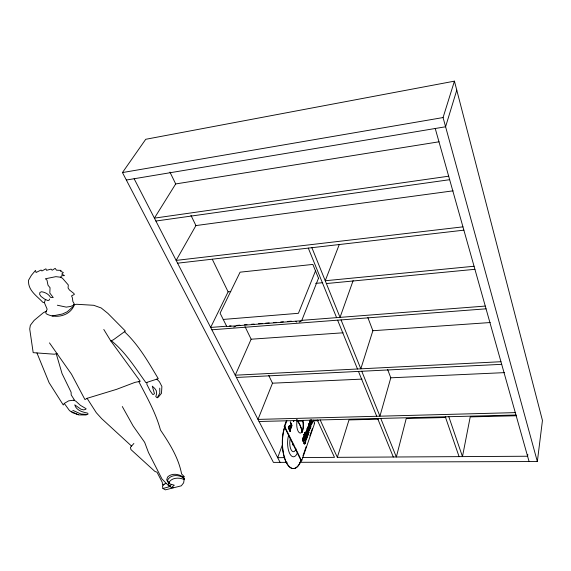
<?xml version="1.0" encoding="UTF-8"?>
<svg xmlns="http://www.w3.org/2000/svg" width="571" height="571" viewBox="0 0 571 571"><rect width="100%" height="100%" fill="white"/><g stroke="black" fill="none" stroke-linecap="round" stroke-linejoin="round"><path stroke-width="0.86" d="M184.155 479.49L184.247 478.698C180.036 474.38 170.322 474.187 167.589 480.204L168.809 485.107L171.321 487.684L174.291 485.186L170.144 484.015L169.373 483.344L169.38 481.696C172.777 477.349 179.472 477.506 184.155 479.49L183.641 482.816L181.314 485.821L165.397 489.847L162.928 488.49L162.499 486.321L164.141 484.165L166.318 483.394M103.801 329.474L110.788 340.923L113.393 339.788L124.478 331.73C138.796 345.048 148.396 362.15 158.274 378.673L146.911 382.37L146.883 384.376L150.03 390.635L152.593 394.333L153.463 394.447L154.463 393.704L152.279 386.153L154.82 388.53L156.261 390.678L156.661 393.633L155.783 396.609L157.225 397.837L159.809 393.183L159.744 388.159M299.661 462.303L537.347 461.532L542.45 420.463L454.437 81.153L145.733 139.288L122.451 172.563L273.423 462.389L287.213 462.346M527.825 454.502L527.59 456.236L337.333 457.335L320.174 419.949M310.76 426.965L310.453 427.972M57.343 305.221L66.265 307.127L70.361 306.506L73.331 305.364L74.13 303.529L72.91 301.638L72.317 297.591L71.539 295.885L74.316 294.458L73.973 293.53L69.448 289.997L68.077 287.984L68.306 284.958L62.517 278.305L60.726 277.235L55.844 276.664L45.395 278.776L46.993 280.14L47.993 285.2L50.048 287.727L49.82 293.051L53.231 297.555L50.562 297.384C48.749 294.129 45.152 292.288 41.562 291.724L39.92 292.466L39.57 294.215L40.976 296.406L44.581 299.076L47.864 300.546L49.092 300.182L49.577 299.033M310.76 426.951A1.977 0.807 88.4 0 0 310.767 425.673L310.403 424.774L310.617 425.673A1.977 0.807 88.4 0 1 310.61 426.958L310.296 428.221A2.063 0.842 88.4 0 1 310.124 428.371A2.141 0.871 88.4 0 1 309.846 428.414L308.547 426.066A1.913 0.778 88.4 0 1 308.518 425.117A2.462 1.006 88.4 0 1 308.661 424.246A2.905 1.185 88.4 0 1 308.854 423.711L309.032 423.418A1.792 0.728 88.3 0 1 309.511 423.289L309.76 424.289L309.575 423.332M291.06 426.23L291.289 427.251A1.128 0.478 88.5 0 0 291.567 427.208L291.909 425.209L290.318 422.09L291.781 425.302L291.417 427.208A1.128 0.478 88.5 0 1 291.139 427.251C290.147 425.945 291.981 426.93 290.91 426.23M387.638 369.53L390.792 377.809L379.922 416.195L361.771 371.25M304.985 443.667L304.707 443.795A2.27 0.935 88.8 0 1 304.293 443.881A2.398 0.992 88.8 0 1 303.893 443.524L303.979 442.582L304.407 442.91A1.356 0.557 88.8 0 0 304.671 442.939L305.307 440.669A1.092 0.45 88.8 0 0 305.242 440.177M304.857 443.795A2.27 0.935 88.8 0 1 304.507 443.895A2.398 0.992 88.8 0 1 304.043 443.524L304.129 442.582M74.337 304.593C70.711 315.784 55.879 319.182 46.244 313.786L45.751 312.687L47.15 309.189L44.36 302.616L45.459 299.468M303.258 437.315L303.679 436.786A1.949 0.807 88.7 0 1 303.986 436.744A2.156 0.892 88.8 0 1 304.336 437.058L304.086 437.978L304.193 437.065A2.156 0.892 88.8 0 0 303.836 436.751A1.949 0.807 88.7 0 0 303.529 436.786L302.73 439.599A1.784 0.735 88.8 0 0 302.766 440.17A1.949 0.807 88.8 0 0 302.858 440.676A1.813 0.749 88.8 0 0 303.008 441.083L303.094 441.24A1.627 0.671 88.8 0 0 303.465 441.519L304.229 440.477M456.771 90.132L445.587 126.769L126.341 180.036M537.347 461.532L443.067 117.555L454.437 81.153M337.333 457.335L349.009 419.913L378.366 419.185M367.86 317.576L372.87 330.723L360.815 368.83L341.058 319.91M302.958 455.886L306.127 446.693M309.867 435.83L312.465 428.307M286.414 420.699L284.244 426.537L301.231 460.904L301.674 460.904L314.628 423.282L313.144 420.092M306.192 439.734L306.42 439.078L304.75 435.587L306.57 439.07L306.192 439.734L304.514 436.251L304.75 435.587M306.755 438.114L306.984 437.45L304.678 432.64L307.127 437.45L306.755 438.114L304.45 433.296L304.678 432.64M308.597 432.804L308.818 432.154L307.598 428.914A1.392 0.571 88.5 0 1 307.669 428.3A1.585 0.65 88.5 0 1 307.776 427.964C309.639 426.908 310.653 433.717 307.926 427.964A1.585 0.65 88.5 0 0 307.812 428.3A1.392 0.571 88.5 0 0 307.74 428.907L308.968 432.154L308.74 432.804L306.941 429.321C307.105 427.765 307.84 430.12 307.148 428.735M309.453 430.334L309.675 429.685L308.104 426.773L308.647 427.201A10.028 4.118 88.6 0 1 308.811 427.543L309.825 429.678L309.596 430.327M306.334 439.734L304.664 436.251L304.893 435.587M308.74 432.804L307.084 429.321L307.291 428.728M306.406 434.196L307.162 432.033L306.755 431.612A1.299 0.535 88.6 0 0 306.606 431.783L306.363 432.44A1.349 0.557 88.6 0 0 306.32 432.832A1.47 0.6 88.6 0 0 306.391 433.675L306.548 434.188L306.242 433.682A1.47 0.6 88.6 0 1 306.177 432.839A1.349 0.557 88.6 0 1 306.213 432.447L306.456 431.783A1.299 0.535 88.6 0 1 306.627 431.633L307.305 432.026L306.548 434.188M310.474 422.925L310.317 422.412A1.449 0.592 88.3 0 1 310.253 421.584A1.335 0.542 88.3 0 1 310.289 421.191L310.381 420.549A1.285 0.521 88.3 0 1 310.545 420.399C312.53 420.07 309.739 428.307 310.674 420.384A1.285 0.521 88.3 0 0 310.524 420.542L310.474 420.627M308.026 432.383L307.605 435.023A1.392 0.571 88.6 0 1 307.441 435.188A1.535 0.628 88.6 0 1 307.248 435.223C305.278 434.617 308.99 431.733 306.848 430.827A2.27 0.928 88.6 0 0 306.556 430.869A2.12 0.871 88.6 0 0 306.299 431.134L306.063 432.233A2.177 0.892 88.6 0 0 305.992 433.153A2.298 0.942 88.6 0 0 306.02 433.646L307.077 436.051A2.163 0.885 88.6 0 0 307.648 435.851L308.047 434.167A2.041 0.835 88.6 0 0 308.026 433.089L307.883 432.39L308.169 433.082A2.041 0.835 88.6 0 1 308.197 434.167L307.819 435.58M311.017 423.967A1.52 0.614 88.3 0 0 311.202 423.932A1.378 0.557 88.3 0 0 311.359 423.775L311.923 421.177L311.552 423.689A1.392 0.564 88.3 0 1 311.345 423.932A1.52 0.614 88.3 0 1 311.159 423.96C309.318 423.432 312.501 421.063 311.159 419.935M307.883 432.39L307.455 435.023A1.392 0.571 88.6 0 1 307.291 435.195A1.535 0.628 88.6 0 1 307.105 435.23C305.956 433.96 308.975 431.804 306.991 430.827A2.27 0.928 88.6 0 0 306.706 430.869A2.12 0.871 88.6 0 0 306.441 431.126M311.095 423.939C309.703 422.94 312.594 421.113 311.302 419.928M303.879 434.924L304.257 434.26L304.586 434.938C304.357 436.779 303.486 433.71 304.35 435.602M304.029 434.916L304.257 434.26M306.898 438.107L304.593 433.296L304.828 432.632M304.207 435.602L304.107 434.26M353.142 280.575L340.038 317.376L311.887 247.693M289.997 430.37L288.676 427.672C288.897 424.795 291.117 426.922 290.66 428.728C289.49 432.354 291.56 427.037 289.526 426.144M290.011 431.305L288.276 427.772L289.533 425.466A2.156 0.921 88.5 0 1 289.997 425.616A3.091 1.313 88.6 0 1 290.232 425.895L290.639 426.708A3.133 1.335 88.6 0 1 290.875 427.522A2.113 0.899 88.6 0 1 290.946 428.079L290.011 431.305L290.796 428.079A2.113 0.899 88.6 0 0 290.725 427.522A3.133 1.335 88.6 0 0 290.489 426.708L290.082 425.895A3.091 1.313 88.6 0 0 289.847 425.616M290.468 422.09L291.66 425.531L291.453 426.601L290.318 422.09M290.161 431.298L288.426 427.765L289.447 425.509A2.156 0.921 88.5 0 1 289.847 425.623M282.238 445.294L277.684 457.678L284.786 457.635M290.147 430.363L288.826 427.672L289.376 426.294M73.83 400.192L75.829 401.177L80.44 405.36L86.078 408.686L85.8 409.328L83.759 409.892L80.961 409.214L74.73 404.825C76.214 410.356 82.445 412.105 87.413 413.076L88.077 413.818L87.713 414.482L86.485 414.446L86.292 414.967L78.698 414.91L69.598 410.749L64.28 403.412L68.713 400.821L74.508 400.107L71.204 394.932L71.104 392.213L62.039 373.577L56.229 353.706M301.674 460.904L284.701 426.53L286.87 420.691M305.142 442.304L305.456 440.662A1.092 0.45 88.8 0 0 305.421 440.327A0.935 0.385 88.8 0 0 304.985 439.677L303.322 441.519A1.627 0.671 88.8 0 1 302.944 441.24L302.866 441.09A1.813 0.749 88.8 0 1 302.659 440.434L302.616 440.17A1.784 0.735 88.8 0 1 302.58 439.599L303.001 437.557M339.331 244.374L325.242 280.746L474.051 266.25M310.281 420.727L310.146 421.191A1.335 0.542 88.3 0 0 310.103 421.719A1.456 0.592 88.3 0 0 310.174 422.412L310.331 422.925M305.378 442.96L305.813 440.905A2.048 0.842 88.8 0 0 305.77 440.148L305.314 438.871A1.713 0.707 88.8 0 0 304.993 438.706L304.786 438.721M268.67 375.311L272.495 383.191L257.992 419.407L515.299 412.619M315.506 270.897L298.419 313.301L223.232 319.439M244.988 326.562L251.133 339.21L235.238 375.204L500.953 361.714M309.925 427.593A1.235 0.507 88.4 0 0 310.089 427.443L310.303 426.858A1.121 0.457 88.4 0 0 310.324 426.073L310.403 424.774M309.675 427.558A1.306 0.535 88.4 0 0 309.867 427.608L310.074 427.586A1.235 0.507 88.4 0 0 310.231 427.443L310.446 426.858A1.121 0.457 88.4 0 0 310.474 426.073L310.553 424.774M310.146 420.035L309.846 420.984A2.148 0.878 88.3 0 0 309.782 421.655A2.277 0.928 88.3 0 0 309.81 422.376L310.852 424.774A2.134 0.871 88.3 0 0 311.409 424.596L311.944 422.94A2.02 0.821 88.3 0 0 311.916 421.876L311.773 421.177M310.296 420.028L309.996 420.977A2.148 0.878 88.3 0 0 309.925 421.883A2.277 0.921 88.3 0 0 309.953 422.369L310.995 424.767A2.134 0.871 88.3 0 0 311.552 424.588L312.087 422.94A2.02 0.821 88.3 0 0 312.066 421.869L311.923 421.177M306.22 431.269L305.913 432.24A2.177 0.892 88.6 0 0 305.842 432.918A2.298 0.942 88.6 0 0 305.87 433.646L306.934 436.051A2.163 0.885 88.6 0 0 307.505 435.859L307.591 435.73M305.164 443.117L304.907 443.581M212.298 259.284L228.115 291.831L210.656 327.44L226.623 326.198M453.088 190.835L195.924 225.574L176.154 260.405L462.945 226.851M304.907 442.489L304.529 442.939A1.356 0.557 88.8 0 1 304.257 442.91L303.979 442.582M304.45 440.348L304.75 439.877M304.172 439.37L303.201 440.277A0.885 0.364 88.8 0 1 303.122 439.998L303.708 437.686A1.249 0.514 88.8 0 1 303.936 437.664L304.229 437.971M60.726 277.235L61.625 275.736L64.48 275.615L61.747 274.08L63.345 272.553L60.398 271.097L61.097 270.39L56.486 270.176L55.173 268.363L52.175 270.219L51.083 269.098L46.558 270.319L45.901 268.827L41.904 270.989L41.098 270.012L36.059 272.503L35.502 270.404L31.426 275.265L28.55 280.197C27.722 290.325 36.78 295.828 42.818 302.287L44.36 302.616M439.035 141.794L175.697 183.941L154.398 218.136L448.678 176.196M64.28 403.412L63.267 404.989L49.099 382.706L36.944 352.935M304.393 439.249L304.686 438.863M310.231 428.114L310.153 428.229A2.063 0.842 88.4 0 1 309.982 428.378A2.141 0.871 88.4 0 1 309.696 428.421M133.885 443.481L130.424 447.321L130.945 449.577L154.841 471.375L157.039 472.246L162.314 482.459L162.45 485.065L164.141 484.165M171.543 484.372L169.965 486.107L168.937 486.078L161.978 478.969L148.46 452.475L144.656 442.332L133.129 425.98L122.301 406.538M304.771 443.738L305.663 440.912A2.048 0.842 88.8 0 0 305.628 440.148L305.171 438.878A1.713 0.707 88.8 0 0 304.843 438.714M289.29 426.223L289.404 426.259A1.135 0.485 88.5 0 1 289.533 426.159L289.576 426.144M308.112 426.787L307.526 428.057A1.749 0.714 88.5 0 0 307.491 428.742L307.526 429.228M74.009 305.713L67.321 311.745L62.403 314.007L52.097 316.02M304.686 439.784L304.843 439.677A0.935 0.385 88.8 0 1 305.221 440.134M303.365 440.569L304.871 438.735M124.478 331.73L125.384 331.052L107.862 313.358L101.167 307.955L93.701 305.292L76.714 304.279L73.852 304.657M110.788 340.923L140.259 381.307L134.942 382.384L116.534 389.358L87.092 398.322L84.958 399.593L71.503 374.191L49.47 342.878M235.488 326.255L233.775 327.062M301.017 321.237L299.225 322.044M309.396 424.075L309.025 424.838A1.292 0.528 88.4 0 0 308.99 425.259L309.753 427.493M46.458 311.166L43.417 312.665L34.11 320.402L30.342 325.292L29.721 329.01L33.182 352.664L54.438 354.22L57.079 353.442M162.928 488.49L170.137 486.528M146.911 382.37L145.969 382.72C135.363 368.081 125.513 352.05 111.295 340.701M157.439 397.459L158.253 397.195L161.486 393.312L161.886 386.453L159.445 381.778L156.832 379.108M308.183 426.765L307.384 428.064A1.749 0.714 88.5 0 0 307.341 428.742L307.384 429.235M122.451 172.563L443.067 117.555M155.89 221.034L449.663 179.694M177.588 263.188L463.88 230.163M228.115 291.831L230.77 291.574M315.635 283.387L322.708 282.702M326.369 283.551L474.915 269.312M229.278 325.991L231.055 325.855M236.373 325.441L239.92 325.163M244.359 324.82L247.015 324.613M251.454 324.271L254.109 324.064M258.549 323.714L262.096 323.443M265.643 323.165L269.191 322.886M273.623 322.544L276.285 322.337M280.718 321.994L283.38 321.787M287.813 321.437L291.36 321.166M301.117 320.402L485.279 306.077M211.862 329.788L486.049 308.825M251.133 339.21L343.114 332.793M372.87 330.723L490.225 322.536M169.373 483.344L166.675 479.947L167.567 477.07C171.593 472.981 178.63 473.78 182.963 476.992L184.483 476.906L181.599 473.951C178.509 457.621 169.573 443.574 160.465 430.02C155.826 412.847 146.918 397.295 138.81 381.606M236.401 377.46L501.688 364.327M272.495 383.191L361.993 379.115M390.792 377.809L504.593 372.627M303.515 440.569L303.051 440.277A0.892 0.371 88.8 0 1 302.958 439.898L303.558 437.693A1.249 0.514 88.8 0 1 303.786 437.664L304.086 437.978M259.063 421.491L515.97 415.01M297.277 421.205L302.616 421.07M313.301 420.806L318.647 420.67M445.83 417.501L406.238 418.493L396.345 456.993L380.764 418.422M516.255 415.752L470.218 416.894L462.474 456.614L448.813 416.702M314.193 423.289L314.628 423.282M284.244 426.537L284.701 426.53M302.537 457.535L334.499 457.35L317.262 420.02M171.321 487.684L173.32 487.713M78.156 414.66L72.132 412.54L71.125 411.448M86.485 414.446L81.025 414.018L72.802 410.349M296.684 322.051L295.749 321.259M309.746 428.378L308.675 425.902A1.899 0.771 88.4 0 1 308.668 425.117A2.462 1.006 88.4 0 1 308.804 424.246A2.905 1.185 88.4 0 1 308.997 423.711L309.182 423.411A1.792 0.728 88.3 0 1 309.653 423.282M131.551 446.072L101.702 418.671L96.313 412.726L87.092 398.322M309.76 424.289L309.175 424.117L308.882 424.838A1.335 0.542 88.4 0 0 308.89 425.887L309.817 427.551A1.306 0.535 88.4 0 0 310.01 427.608M182.963 476.992L184.247 478.698M134.128 178.737L280.097 462.367M169.944 172.092L175.697 183.941M190.928 215.288L195.924 225.574M308.297 248.107L336.59 317.647M337.618 320.174L357.489 369.002M358.467 371.414L376.724 416.28M377.624 418.5L393.298 457.014M445.316 416.794L459.084 456.636M435.23 128.496L529.089 461.561M302.93 420.463A8.215 3.419 88.4 0 1 302.444 431.241A8.215 3.419 88.4 0 1 297.884 430.727A8.215 3.419 88.4 0 1 297.32 419.835M296.577 421.055A8.208 3.426 88.4 0 1 296.87 419.842M302.487 420.47A8.208 3.426 88.4 0 1 301.716 431.755M293.73 444.759A1.677 0.707 89 0 1 292.866 444.616A1.677 0.707 89 0 1 292.673 442.618M293.715 444.474A1.677 0.707 89 0 1 292.716 444.616A1.677 0.707 89 0 1 292.623 442.254M296.042 448.877A8.379 3.54 89 0 1 291.167 449.884A8.379 3.54 89 0 1 290.382 438.357M301.11 460.54A25.138 10.621 89 0 1 286.15 461.925A25.138 10.621 89 0 1 284.986 426.48M296.378 419.849A25.138 10.621 89 0 1 302.394 432.147M297.662 452.161A13.404 5.66 89 0 1 289.797 453.717A13.404 5.66 89 0 1 288.676 435.095M301.252 459.741A25.131 10.621 89 0 1 286.171 462.282A25.131 10.621 89 0 1 284.836 426.48M297.498 421.162A25.131 10.621 89 0 1 302.245 432.154M293.808 420.898L293.622 421.405L293.808 420.898M318.497 278.227L301.666 320.731L226.787 326.541L220.092 313.172L240.084 272.174L312.858 264.416L318.497 278.227"/></g></svg>
